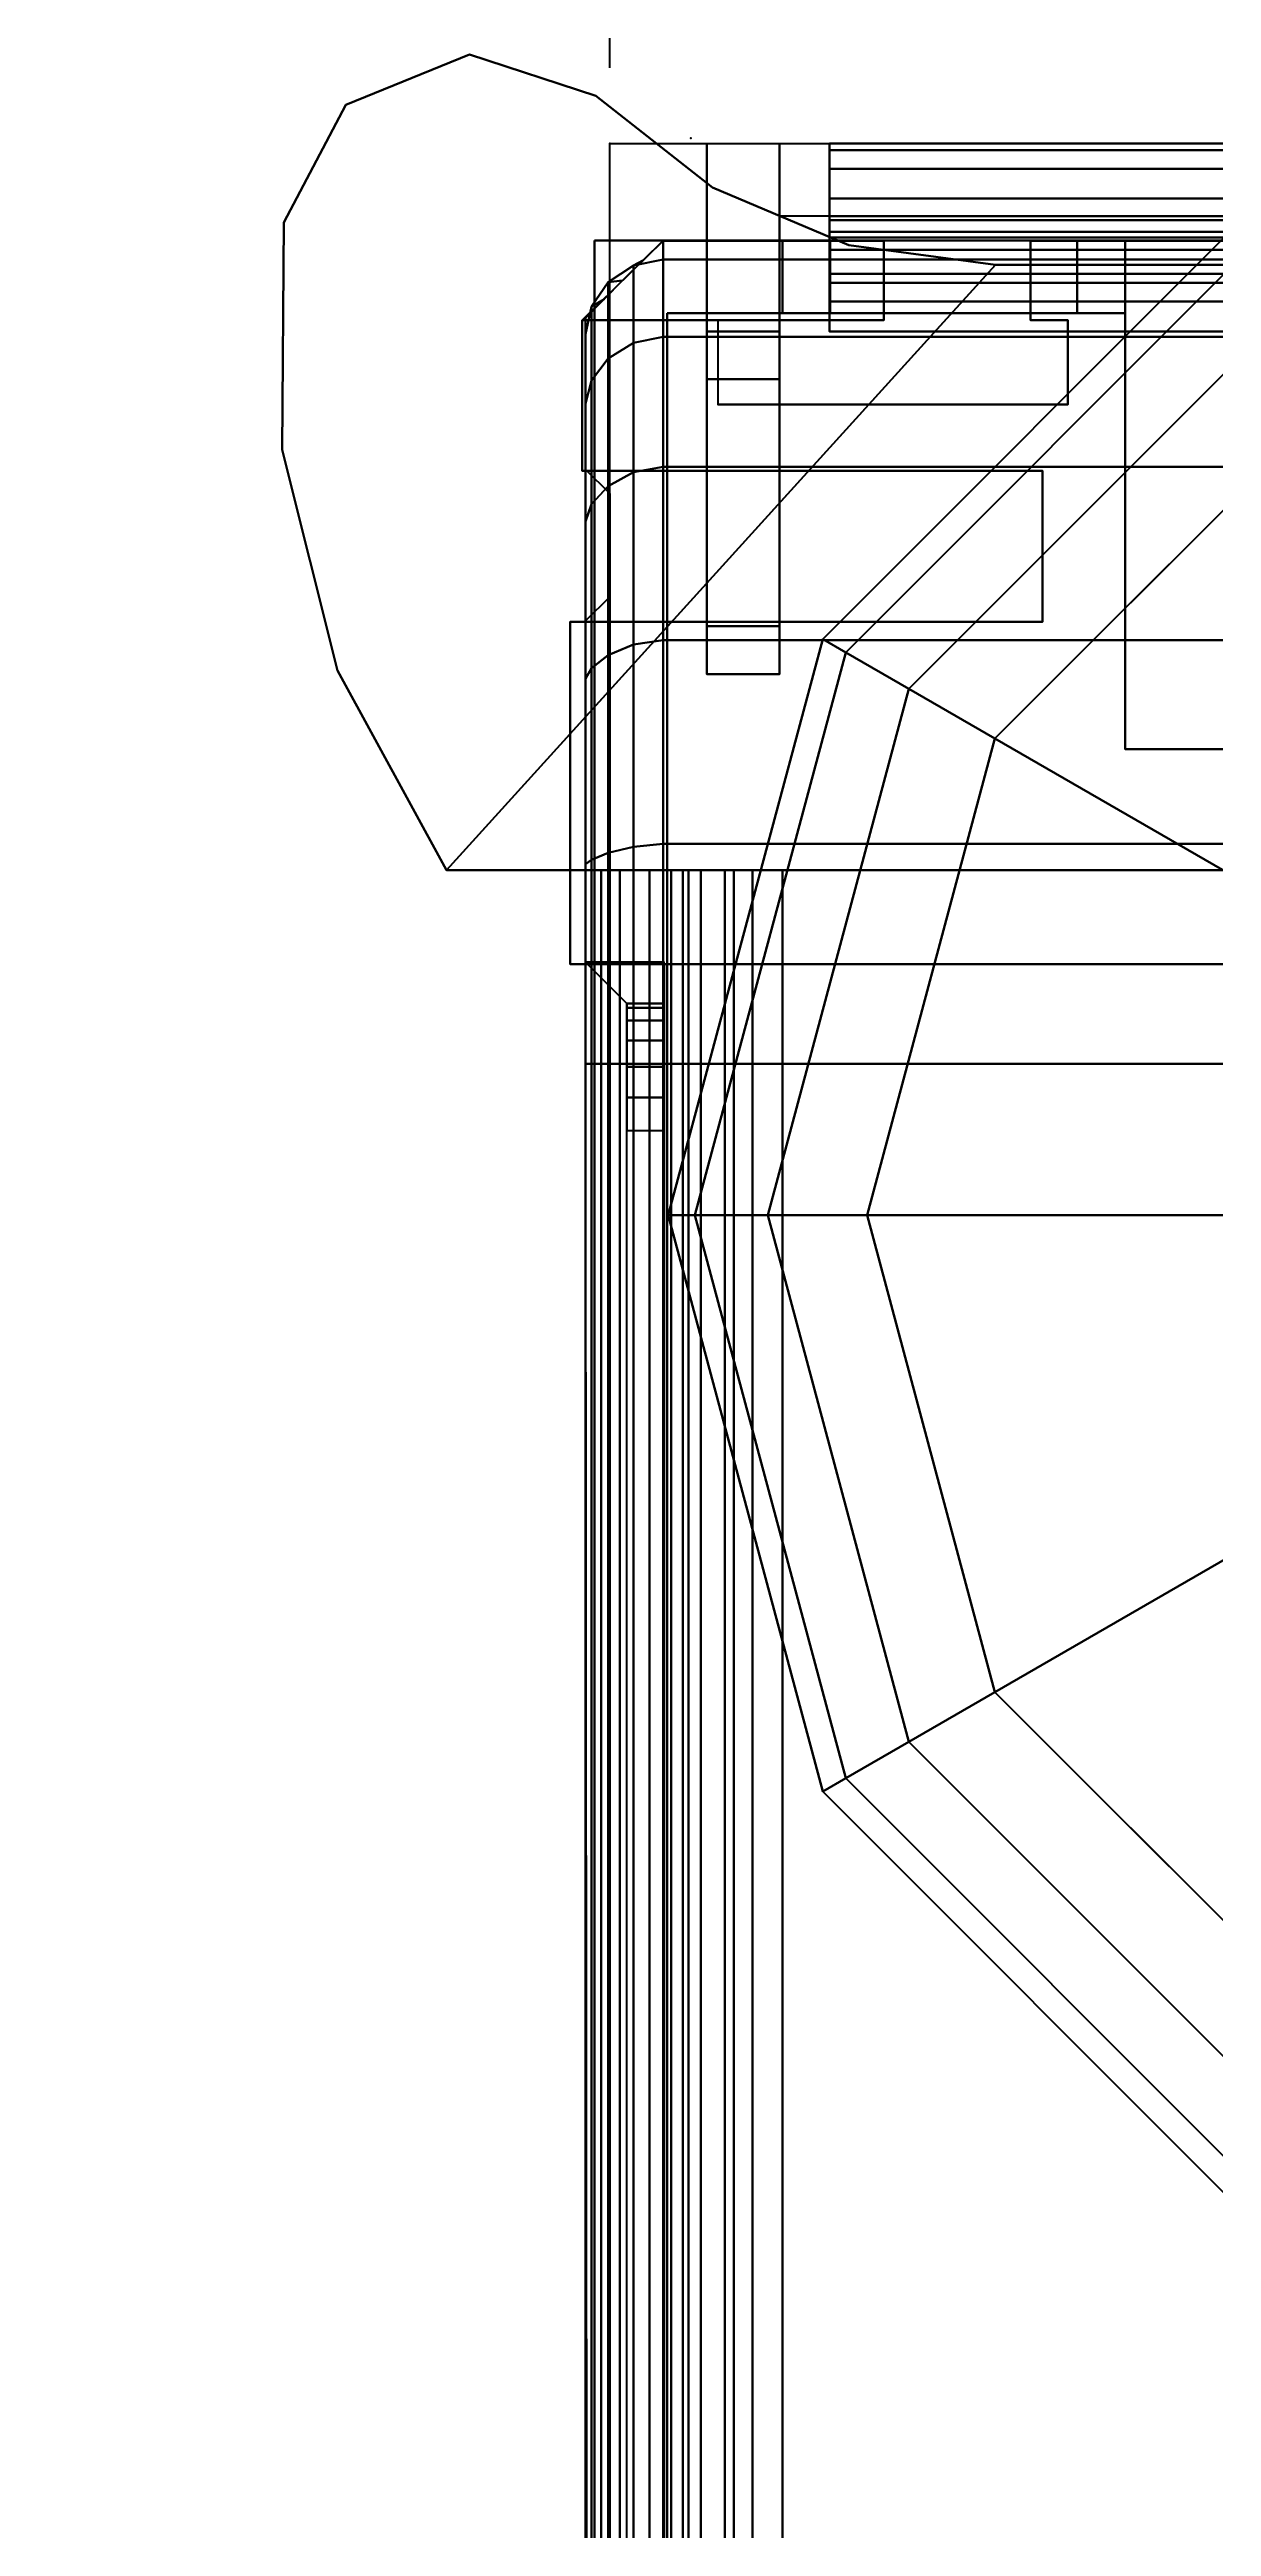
# Model space of a CAD drawing. Extents: x -170 to 1783, y -20 to 1205.
# Drawn here: x 1083.118 to 1084.078, y 351.767 to 353.813 of the extents above; entities that cross this region are included whole.
import ezdxf
from ezdxf.enums import TextEntityAlignment as Align

# ---------------------------------------------------------------- set-up
doc = ezdxf.new("R2010")
doc.units = 0
doc.header["$LTSCALE"] = 96
doc.header["$MEASUREMENT"] = 0
for name, color, linetype in [('A-FURN-3-PANEL-GLIDE', 7, 'Continuous'), ('A-FURN-3-PANEL-RACE', 7, 'Continuous'), ('A-FURN-3-PANEL-SIDE1', 7, 'Continuous'), ('A-FURN-3-PANEL-TOPCAP', 7, 'Continuous'), ('A-FURN-3-PANEL-TRIM', 7, 'Continuous'), ('A-FURN-P-PNLS', 7, 'Continuous'), ('MAIN_DIMENSIONS', 7, 'Continuous'), ('MAIN_PANEL', 7, 'Continuous'), ('MAIN_PANEL_COMP', 7, 'Continuous')]:
    doc.layers.add(name, color=color, linetype=linetype)
doc.dimstyles.get("Standard").update_dxf_attribs({"dimtxt": 0.18, "dimasz": 0.18, "dimexe": 0.18, "dimexo": 0.0625, "dimgap": 0.09, "dimtad": 0, "dimtih": 1, "dimtoh": 1, "dimdec": 4, "dimzin": 0, "dimdsep": 46, "dimtxsty": 'Standard', "dimcen": 0.09, "dimadec": 0, "dimazin": 0, "dimtfac": 1, "dimtdec": 4, "dimtofl": 0, "dimtmove": 0, "dimatfit": 0, "dimfxl": 1, "dimtolj": 1, "dimtzin": 0, "dimarcsym": 0})

# ---------------------------------------------------------------- blocks, each defined once
blk = doc.blocks.new('EC-EFN-456')
at = {"layer": 'A-FURN-3-PANEL-GLIDE', "color": 20, "linetype": 'Continuous', "invisible_edges": 12}
for points in [[(0.885, 1), (0.203, 0.6063), (0.4912, 0.318)], [(0.885, 1), (0.4912, 0.318), (0.885, 0.2125)], [(0.885, 1), (0.885, 0.2125), (1.2787, 0.318)], [(0.885, 1), (1.2787, 0.318), (1.567, 0.6063)]]:
    blk.add_3dface(points, dxfattribs=at)
at = {"layer": 'A-FURN-3-PANEL-GLIDE', "color": 20, "linetype": 'Continuous'}
for points in [[(0.7837, 0.8246, 0.3285), (0.4912, 0.318, 0.3285), (0.203, 0.6063, 0.3285), (0.7096, 0.8988, 0.3285)], [(1.0604, 0.8988, 0.3285), (1.567, 0.6063, 0.3285), (1.2787, 0.318, 0.3285), (0.9862, 0.8246, 0.3285)], [(0.885, 0.7975, 0.3285), (0.885, 0.2125, 0.3285), (0.4912, 0.318, 0.3285), (0.7837, 0.8246, 0.3285)], [(0.9862, 0.8246, 0.3285), (1.2787, 0.318, 0.3285), (0.885, 0.2125, 0.3285), (0.885, 0.7975, 0.3285)], [(0.4912, 0.318, 0.3285), (0.4502, 0.2469, 0.3065), (0.1319, 0.5652, 0.3065), (0.203, 0.6063, 0.3285)], [(0.4502, 0.2469, 0.022), (0.4912, 0.318), (0.203, 0.6063), (0.1319, 0.5652, 0.022)], [(1.567, 0.6063, 0.3285), (1.6381, 0.5652, 0.3065), (1.3198, 0.2469, 0.3065), (1.2787, 0.318, 0.3285)], [(1.6381, 0.5652, 0.022), (1.567, 0.6063), (1.2787, 0.318), (1.3198, 0.2469, 0.022)], [(0.4502, 0.2469, 0.3065), (0.4201, 0.1948, 0.2464), (0.0798, 0.5351, 0.2464), (0.1319, 0.5652, 0.3065)], [(0.4201, 0.1948, 0.0821), (0.4502, 0.2469, 0.022), (0.1319, 0.5652, 0.022), (0.0798, 0.5351, 0.0821)], [(1.6381, 0.5652, 0.3065), (1.6902, 0.5351, 0.2464), (1.3499, 0.1948, 0.2464), (1.3198, 0.2469, 0.3065)], [(1.6902, 0.5351, 0.0821), (1.6381, 0.5652, 0.022), (1.3198, 0.2469, 0.022), (1.3499, 0.1948, 0.0821)], [(0.4201, 0.1948, 0.2464), (0.4091, 0.1758, 0.1642), (0.0608, 0.5241, 0.1642), (0.0798, 0.5351, 0.2464)], [(0.4091, 0.1758, 0.1642), (0.4201, 0.1948, 0.0821), (0.0798, 0.5351, 0.0821), (0.0608, 0.5241, 0.1642)], [(1.6902, 0.5351, 0.2464), (1.7092, 0.5241, 0.1642), (1.3609, 0.1758, 0.1642), (1.3499, 0.1948, 0.2464)], [(1.7092, 0.5241, 0.1642), (1.6902, 0.5351, 0.0821), (1.3499, 0.1948, 0.0821), (1.3609, 0.1758, 0.1642)], [(0.885, 0.2125, 0.3285), (0.885, 0.1304, 0.3065), (0.4502, 0.2469, 0.3065), (0.4912, 0.318, 0.3285)], [(0.885, 0.1304, 0.022), (0.885, 0.2125), (0.4912, 0.318), (0.4502, 0.2469, 0.022)], [(1.2787, 0.318, 0.3285), (1.3198, 0.2469, 0.3065), (0.885, 0.1304, 0.3065), (0.885, 0.2125, 0.3285)], [(1.3198, 0.2469, 0.022), (1.2787, 0.318), (0.885, 0.2125), (0.885, 0.1304, 0.022)], [(0.885, 0.1304, 0.3065), (0.885, 0.0703, 0.2464), (0.4201, 0.1948, 0.2464), (0.4502, 0.2469, 0.3065)], [(0.885, 0.0703, 0.0821), (0.885, 0.1304, 0.022), (0.4502, 0.2469, 0.022), (0.4201, 0.1948, 0.0821)], [(1.3198, 0.2469, 0.3065), (1.3499, 0.1948, 0.2464), (0.885, 0.0703, 0.2464), (0.885, 0.1304, 0.3065)], [(1.3499, 0.1948, 0.0821), (1.3198, 0.2469, 0.022), (0.885, 0.1304, 0.022), (0.885, 0.0703, 0.0821)], [(0.885, 0.0703, 0.2464), (0.885, 0.0483, 0.1642), (0.4091, 0.1758, 0.1642), (0.4201, 0.1948, 0.2464)], [(0.885, 0.0483, 0.1642), (0.885, 0.0703, 0.0821), (0.4201, 0.1948, 0.0821), (0.4091, 0.1758, 0.1642)], [(1.3499, 0.1948, 0.2464), (1.3609, 0.1758, 0.1642), (0.885, 0.0483, 0.1642), (0.885, 0.0703, 0.2464)], [(1.3609, 0.1758, 0.1642), (1.3499, 0.1948, 0.0821), (0.885, 0.0703, 0.0821), (0.885, 0.0483, 0.1642)]]:
    blk.add_3dface(points, dxfattribs=at)
at = {"layer": 'A-FURN-3-PANEL-RACE', "color": 40, "linetype": 'Continuous'}
for points, invisible_edges in [([(0.5, 0.7375, 0.4563), (2.098, 0.7375, 0.4563), (47.5, 0.4255, 0.4563), (0.5, 0.4255, 0.4563)], 6), ([(0.5, 0.7375, 0.3963), (0.5, 0.4255, 0.3963), (47.5, 0.4255, 0.3963), (2.098, 0.7375, 0.3963)], 6), ([(0.5, 0.4255, 0.3963), (0.08, 0.4255, 0.3963), (0.08, -0.0125, 0.3963), (47.92, -0.0125, 0.3963)], 8), ([(0.08, 0.386, 1.7894), (0.08, 0.1819, 1.4986), (0.08, 0.4255, 0.3963), (0.08, 0.4255, 1.7894)], 2), ([(0.08, 0.4255, 0.3963), (0.14, 0.4255, 0.4563), (0.14, 0.4255, 1.7894), (0.08, 0.4255, 1.7894)], 1), ([(0.08, 0.1819, 1.4986), (0.08, 0.1425, 1.4986), (0.08, -0.0125, 0.3963), (0.08, 0.4255, 0.3963)], 10), ([(0.5, 0.4255, 0.3963), (0.5, 0.4255, 0.4563), (0.14, 0.4255, 0.4563), (0.08, 0.4255, 0.3963)], 4), ([(0.08, 0.4255, 3.245), (0.08, 0.4255, 3.515), (0.08, -0.0125, 3.515), (0.08, 0.1425, 3.1951)], 4), ([(0.14, 0.4255, 3.515), (0.14, 0.0475, 3.515), (0.08, -0.0125, 3.515), (0.08, 0.4255, 3.515)], 2), ([(0.5, 0.4255, 0.4563), (47.86, 0.0475, 0.4563), (0.14, 0.0475, 0.4563), (0.14, 0.4255, 0.4563)], 1), ([(0.14, 0.4255, 1.7894), (0.14, 0.4255, 0.4563), (0.14, 0.1819, 1.4986), (0.14, 0.386, 1.7894)], 2), ([(0.14, 0.4255, 0.4563), (0.14, 0.0475, 0.4563), (0.14, 0.1425, 1.4986), (0.14, 0.1819, 1.4986)], 10), ([(0.14, 0.1425, 3.1951), (0.14, 0.0475, 3.515), (0.14, 0.4255, 3.515), (0.14, 0.4255, 3.245)], 1), ([(47.5, 0.4255, 0.3963), (0.5, 0.4255, 0.3963), (47.92, -0.0125, 0.3963), (47.92, 0.4255, 0.3963)], 3), ([(47.5, 0.4255, 0.4563), (47.86, 0.4255, 0.4563), (47.86, 0.0475, 0.4563), (0.5, 0.4255, 0.4563)], 12), ([(0.08, 0.1425, 3.1951), (0.08, -0.0125, 3.515), (0.08, -0.0125, 0.3963), (0.08, 0.1425, 1.4986)], 5), ([(0.14, 0.0475, 0.4563), (0.14, 0.0475, 3.515), (0.14, 0.1425, 3.1951), (0.14, 0.1425, 1.4986)], 10), ([(0.6, 0.1425, 4.1797), (0.6, 0.1425, 4.2397), (0.6, 0.1024, 4.2344), (0.6, 0.1179, 4.1764)], 4), ([(0.6, 0.1179, 4.1764), (0.6, 0.1024, 4.2344), (0.6, 0.065, 4.2189), (0.6, 0.095, 4.1669)], 5), ([(0.6, 0.095, 4.1669), (0.6, 0.065, 4.2189), (0.6, 0.0329, 4.1943), (0.6, 0.0753, 4.1519)], 5), ([(0.6, 0.0753, 4.1519), (0.6, 0.0329, 4.1943), (0.6, 0.0082, 4.1622), (0.6, 0.0602, 4.1322)], 5), ([(0.14, 0.0475, 3.515), (0.6, 0.0475, 3.515), (0.6, -0.0125, 3.515), (0.08, -0.0125, 3.515)], 8), ([(0.14, 0.0475, 0.4563), (47.86, 0.0475, 0.4563), (47.86, 0.0475, 3.515), (0.14, 0.0475, 3.515)], 4), ([(0.6, 0.0602, 4.1322), (0.6, 0.0082, 4.1622), (0.6, -0.0072, 4.1248), (0.6, 0.0507, 4.1093)], 5), ([(0.6, 0.0507, 4.1093), (0.6, -0.0072, 4.1248), (0.6, -0.0125, 4.0847), (0.6, 0.0475, 4.0847)], 5), ([(0.6, 0.0475, 3.515), (47.4, 0.0475, 3.515), (47.4, 0.0475, 4.0847), (0.6, 0.0475, 4.0847)], 1), ([(0.6, 0.0475, 3.515), (0.6, 0.0475, 4.0847), (0.6, -0.0125, 4.0847), (0.6, -0.0125, 3.515)], 2), ([(47.92, -0.0125, 3.515), (47.92, -0.0125, 0.3963), (0.08, -0.0125, 0.3963), (0.08, -0.0125, 3.515)], 8), ([(47.4, -0.0125, 4.0847), (47.4, -0.0125, 3.515), (0.6, -0.0125, 3.515), (0.6, -0.0125, 4.0847)], 2)]:
    blk.add_3dface(points, dxfattribs=dict(at, invisible_edges=invisible_edges))
for points in [[(0.5, 0.7375, 0.3963), (0.5, 0.7375, 0.4563), (0.5, 0.4255, 0.4563), (0.5, 0.4255, 0.3963)], [(0.08, 0.4255, 1.7894), (0.14, 0.4255, 1.7894), (0.14, 0.386, 1.7894), (0.08, 0.386, 1.7894)], [(0.14, 0.4255, 3.245), (0.14, 0.4255, 3.515), (0.08, 0.4255, 3.515), (0.08, 0.4255, 3.245)], [(0.14, 0.1425, 3.1951), (0.14, 0.4255, 3.245), (0.08, 0.4255, 3.245), (0.08, 0.1425, 3.1951)], [(0.08, 0.386, 1.7894), (0.14, 0.386, 1.7894), (0.14, 0.1819, 1.4986), (0.08, 0.1819, 1.4986)], [(0.08, 0.1819, 1.4986), (0.14, 0.1819, 1.4986), (0.14, 0.1425, 1.4986), (0.08, 0.1425, 1.4986)], [(0.14, 0.1425, 1.4986), (0.14, 0.1425, 3.1951), (0.08, 0.1425, 3.1951), (0.08, 0.1425, 1.4986)], [(47.4, 0.1425, 4.1797), (47.4, 0.1425, 4.2397), (0.6, 0.1425, 4.2397), (0.6, 0.1425, 4.1797)], [(47.4, 0.1425, 4.2397), (47.4, 0.1024, 4.2344), (0.6, 0.1024, 4.2344), (0.6, 0.1425, 4.2397)], [(0.6, 0.1425, 4.1797), (0.6, 0.1179, 4.1764), (47.4, 0.1179, 4.1764), (47.4, 0.1425, 4.1797)], [(0.6, 0.1179, 4.1764), (0.6, 0.095, 4.1669), (47.4, 0.095, 4.1669), (47.4, 0.1179, 4.1764)], [(47.4, 0.1024, 4.2344), (47.4, 0.065, 4.2189), (0.6, 0.065, 4.2189), (0.6, 0.1024, 4.2344)], [(0.6, 0.095, 4.1669), (0.6, 0.0753, 4.1519), (47.4, 0.0753, 4.1519), (47.4, 0.095, 4.1669)], [(0.6, 0.0753, 4.1519), (0.6, 0.0602, 4.1322), (47.4, 0.0602, 4.1322), (47.4, 0.0753, 4.1519)], [(47.4, 0.065, 4.2189), (47.4, 0.0329, 4.1943), (0.6, 0.0329, 4.1943), (0.6, 0.065, 4.2189)], [(0.6, 0.0602, 4.1322), (0.6, 0.0507, 4.1093), (47.4, 0.0507, 4.1093), (47.4, 0.0602, 4.1322)], [(0.6, 0.0507, 4.1093), (0.6, 0.0475, 4.0847), (47.4, 0.0475, 4.0847), (47.4, 0.0507, 4.1093)], [(47.4, 0.0329, 4.1943), (47.4, 0.0082, 4.1622), (0.6, 0.0082, 4.1622), (0.6, 0.0329, 4.1943)], [(47.4, 0.0082, 4.1622), (47.4, -0.0072, 4.1248), (0.6, -0.0072, 4.1248), (0.6, 0.0082, 4.1622)], [(47.4, -0.0072, 4.1248), (47.4, -0.0125, 4.0847), (0.6, -0.0125, 4.0847), (0.6, -0.0072, 4.1248)]]:
    blk.add_3dface(points, dxfattribs=at)
at = {"layer": 'A-FURN-3-PANEL-SIDE1', "color": 7, "linetype": 'Continuous'}
for points in [[(47.3224, 1.955, 55.7401), (47.3228, 0.045, 55.7401), (0.6776, 0.045, 55.7401), (0.6776, 1.955, 55.7401)], [(0.6776, 0.045, 4.2397), (0.6776, 1.955, 4.2397), (0.6776, 1.955, 55.7401), (0.6776, 0.045, 55.7401)], [(47.3224, 0.045, 4.2397), (47.3224, 1.955, 4.2397), (0.6776, 1.955, 4.2397), (0.6776, 0.045, 4.2397)], [(47.3228, 0.045, 55.7401), (47.3224, 0.045, 4.2397), (0.6776, 0.045, 4.2397), (0.6776, 0.045, 55.7401)]]:
    blk.add_3dface(points, dxfattribs=at)
at = {"layer": 'A-FURN-3-PANEL-TOPCAP', "color": 60, "linetype": 'Continuous'}
for points, invisible_edges in [([(0.1285, 2.0047, 55.635), (0.1129, 1.9894, 55.635), (0.1129, 0.0106, 55.635), (0.1285, -0.0047, 55.635)], 10), ([(0.1285, -0.0047, 55.635), (0.144, -0.02, 55.635), (0.144, 2.02, 55.635), (0.1285, 2.0047, 55.635)], 10), ([(0.144, -0.02, 55.635), (0.269, -0.02, 55.635), (0.269, 2.02, 55.635), (0.144, 2.02, 55.635)], 10), ([(0.289, 2, 55.635), (0.269, 2.02, 55.635), (0.269, -0.02, 55.635), (0.289, 0, 55.635)], 10), ([(0.394, 2.02, 55.635), (0.3741, 2, 55.635), (0.3741, 0, 55.635), (0.394, -0.02, 55.635)], 10), ([(0.676, 2.02, 55.635), (0.394, 2.02, 55.635), (0.394, -0.02, 55.635), (0.676, -0.02, 55.635)], 10), ([(0.0965, 0.0273, 55.635), (0.1129, 0.0106, 55.635), (0.1129, 1.9894, 55.635), (0.0965, 1.9727, 55.635)], 10), ([(0.289, 0, 55.635), (0.3741, 0, 55.635), (0.3741, 2, 55.635), (0.289, 2, 55.635)], 10), ([(0.0965, 1.9727, 55.635), (0.08, 1.956, 55.635), (0.08, 0.044, 55.635), (0.0965, 0.0273, 55.635)], 8), ([(0.815, 0.045, 55.7401), (0.815, -0.02, 55.7741), (47.185, 0.014, 55.7401), (47.185, 0.045, 55.7401)], 1), ([(0.676, -0.02, 55.635), (0.6807, -0.02, 55.671), (0.7136, 0.014, 55.6622), (0.71, 0.014, 55.635)], 2), ([(0.6807, -0.02, 55.671), (0.6946, -0.02, 55.7045), (0.724, 0.014, 55.6875), (0.7136, 0.014, 55.6622)], 10), ([(0.6946, -0.02, 55.7045), (0.7167, -0.02, 55.7333), (0.7407, 0.014, 55.7093), (0.724, 0.014, 55.6875)], 10), ([(0.7167, -0.02, 55.7333), (0.7455, -0.02, 55.7554), (0.7625, 0.014, 55.726), (0.7407, 0.014, 55.7093)], 10), ([(0.7455, -0.02, 55.7554), (0.779, -0.02, 55.7693), (0.7878, 0.014, 55.7365), (0.7625, 0.014, 55.726)], 10), ([(0.779, -0.02, 55.7693), (0.815, -0.02, 55.7741), (0.815, 0.014, 55.7401), (0.7878, 0.014, 55.7365)], 10), ([(47.185, -0.02, 55.7741), (47.185, 0.014, 55.7401), (0.815, 0.014, 55.7401), (0.815, -0.02, 55.7741)], 5), ([(0.144, -0.02, 55.635), (0.1575, -0.02, 55.8011), (0.2783, -0.02, 55.7687), (0.269, -0.02, 55.635)], 2), ([(0.1575, -0.02, 55.8011), (0.2149, -0.02, 55.9575), (0.3232, -0.02, 55.8949), (0.2783, -0.02, 55.7687)], 10), ([(0.2149, -0.02, 55.9575), (0.3121, -0.02, 56.0929), (0.4005, -0.02, 56.0044), (0.3232, -0.02, 55.8949)], 10), ([(0.269, -0.02, 55.635), (0.2783, -0.02, 55.7687), (0.2976, 0, 55.7635), (0.289, 0, 55.635)], 2), ([(0.2783, -0.02, 55.7687), (0.3232, -0.02, 55.8949), (0.3405, 0, 55.8849), (0.2976, 0, 55.7635)], 10), ([(0.289, 0, 55.635), (0.2976, 0, 55.7635), (0.3798, 0, 55.7415), (0.3741, 0, 55.635)], 2), ([(0.2976, 0, 55.7635), (0.3405, 0, 55.8849), (0.4142, 0, 55.8424), (0.3798, 0, 55.7415)], 10), ([(0.3121, -0.02, 56.0929), (0.4419, -0.02, 56.1974), (0.5044, -0.02, 56.0891), (0.4005, -0.02, 56.0044)], 10), ([(0.3232, -0.02, 55.8949), (0.4005, -0.02, 56.0044), (0.4146, 0, 55.9903), (0.3405, 0, 55.8849)], 10), ([(0.3405, 0, 55.8849), (0.4146, 0, 55.9903), (0.4748, 0, 55.9301), (0.4142, 0, 55.8424)], 10), ([(0.3741, 0, 55.635), (0.3798, 0, 55.7415), (0.399, -0.02, 55.7363), (0.394, -0.02, 55.635)], 2), ([(0.3798, 0, 55.7415), (0.4142, 0, 55.8424), (0.4315, -0.02, 55.8323), (0.399, -0.02, 55.7363)], 10), ([(0.6807, -0.02, 55.671), (0.676, -0.02, 55.635), (0.394, -0.02, 55.635), (0.399, -0.02, 55.7363)], 8), ([(0.6946, -0.02, 55.7045), (0.6807, -0.02, 55.671), (0.399, -0.02, 55.7363), (0.4315, -0.02, 55.8323)], 10), ([(0.4005, -0.02, 56.0044), (0.5044, -0.02, 56.0891), (0.5144, 0, 56.0717), (0.4146, 0, 55.9903)], 10), ([(0.4142, 0, 55.8424), (0.4748, 0, 55.9301), (0.4889, -0.02, 55.9159), (0.4315, -0.02, 55.8323)], 10), ([(0.4146, 0, 55.9903), (0.5144, 0, 56.0717), (0.5569, 0, 55.9981), (0.4748, 0, 55.9301)], 10), ([(0.4315, -0.02, 55.8323), (0.4889, -0.02, 55.9159), (0.7167, -0.02, 55.7333), (0.6946, -0.02, 55.7045)], 10), ([(0.4419, -0.02, 56.1974), (0.5949, -0.02, 56.2633), (0.6273, -0.02, 56.1426), (0.5044, -0.02, 56.0891)], 10), ([(0.4748, 0, 55.9301), (0.5569, 0, 55.9981), (0.5669, -0.02, 55.9807), (0.4889, -0.02, 55.9159)], 10), ([(0.7455, -0.02, 55.7554), (0.7167, -0.02, 55.7333), (0.4889, -0.02, 55.9159), (0.5669, -0.02, 55.9807)], 10), ([(0.5044, -0.02, 56.0891), (0.6273, -0.02, 56.1426), (0.6324, 0, 56.1232), (0.5144, 0, 56.0717)], 10), ([(0.5144, 0, 56.0717), (0.6324, 0, 56.1232), (0.6544, 0, 56.0411), (0.5569, 0, 55.9981)], 10), ([(0.5569, 0, 55.9981), (0.6544, 0, 56.0411), (0.6596, -0.02, 56.0218), (0.5669, -0.02, 55.9807)], 10), ([(0.5669, -0.02, 55.9807), (0.6596, -0.02, 56.0218), (0.779, -0.02, 55.7693), (0.7455, -0.02, 55.7554)], 10), ([(0.5949, -0.02, 56.2633), (0.76, -0.02, 56.286), (0.76, -0.02, 56.161), (0.6273, -0.02, 56.1426)], 10), ([(0.6273, -0.02, 56.1426), (0.76, -0.02, 56.161), (0.76, 0, 56.141), (0.6324, 0, 56.1232)], 10), ([(0.6324, 0, 56.1232), (0.76, 0, 56.141), (0.76, 0, 56.056), (0.6544, 0, 56.0411)], 10), ([(0.6544, 0, 56.0411), (0.76, 0, 56.056), (0.76, -0.02, 56.036), (0.6596, -0.02, 56.0218)], 10), ([(0.815, -0.02, 55.7741), (0.779, -0.02, 55.7693), (0.6596, -0.02, 56.0218), (0.76, -0.02, 56.036)], 10), ([(0.76, -0.02, 56.161), (47.24, -0.02, 56.161), (47.24, 0, 56.141), (0.76, 0, 56.141)], 10), ([(47.24, 0, 56.056), (0.76, 0, 56.056), (0.76, 0, 56.141), (47.24, 0, 56.141)], 10), ([(0.76, 0, 56.056), (47.24, 0, 56.056), (47.24, -0.02, 56.036), (0.76, -0.02, 56.036)], 10), ([(0.76, -0.02, 56.161), (0.76, -0.02, 56.286), (47.24, -0.02, 56.286), (47.24, -0.02, 56.161)], 5), ([(47.185, -0.02, 55.7741), (0.815, -0.02, 55.7741), (0.76, -0.02, 56.036), (47.24, -0.02, 56.036)], 10)]:
    blk.add_3dface(points, dxfattribs=dict(at, invisible_edges=invisible_edges))
for points in [[(0.0957, 0.044, 55.8177), (0.08, 0.044, 55.635), (0.08, 1.956, 55.635), (0.0957, 1.956, 55.8177)], [(0.1595, 0.044, 55.9895), (0.0957, 0.044, 55.8177), (0.0957, 1.956, 55.8177), (0.1595, 1.956, 55.9895)], [(0.2668, 0.044, 56.1382), (0.1595, 0.044, 55.9895), (0.1595, 1.956, 55.9895), (0.2668, 1.956, 56.1382)], [(0.4099, 0.044, 56.2528), (0.2668, 0.044, 56.1382), (0.2668, 1.956, 56.1382), (0.4099, 1.956, 56.2528)], [(0.5783, 0.044, 56.3252), (0.4099, 0.044, 56.2528), (0.4099, 1.956, 56.2528), (0.5783, 1.956, 56.3252)], [(0.76, 0.044, 56.35), (0.5783, 0.044, 56.3252), (0.5783, 1.956, 56.3252), (0.76, 1.956, 56.35)], [(0.76, 0.044, 56.35), (0.76, 1.956, 56.35), (47.24, 1.956, 56.35), (47.24, 0.044, 56.35)], [(0.0965, 0.0273, 55.635), (0.08, 0.044, 55.635), (0.0957, 0.044, 55.8177), (0.1006, 0.0195, 55.8155)], [(0.1006, 0.0195, 55.8155), (0.0957, 0.044, 55.8177), (0.1595, 0.044, 55.9895), (0.1644, 0.0195, 55.9859)], [(0.1644, 0.0195, 55.9859), (0.1595, 0.044, 55.9895), (0.2668, 0.044, 56.1382), (0.2713, 0.0195, 56.1337)], [(0.2713, 0.0195, 56.1337), (0.2668, 0.044, 56.1382), (0.4099, 0.044, 56.2528), (0.4136, 0.0195, 56.248)], [(0.4136, 0.0195, 56.248), (0.4099, 0.044, 56.2528), (0.5783, 0.044, 56.3252), (0.5806, 0.0195, 56.3203)], [(0.5806, 0.0195, 56.3203), (0.5783, 0.044, 56.3252), (0.76, 0.044, 56.35), (0.76, 0.0195, 56.3451)], [(0.71, 0.045, 55.635), (0.676, 0.045, 55.635), (0.676, -0.02, 55.635), (0.71, 0.014, 55.635)], [(0.7136, 0.045, 55.6622), (0.71, 0.045, 55.635), (0.71, 0.014, 55.635), (0.7136, 0.014, 55.6622)], [(0.724, 0.045, 55.6875), (0.7136, 0.045, 55.6622), (0.7136, 0.014, 55.6622), (0.724, 0.014, 55.6875)], [(0.7407, 0.045, 55.7093), (0.724, 0.045, 55.6875), (0.724, 0.014, 55.6875), (0.7407, 0.014, 55.7093)], [(0.7625, 0.045, 55.726), (0.7407, 0.045, 55.7093), (0.7407, 0.014, 55.7093), (0.7625, 0.014, 55.726)], [(0.76, 0.0195, 56.3451), (0.76, 0.044, 56.35), (47.24, 0.044, 56.35), (47.24, 0.0195, 56.3451)], [(0.7878, 0.045, 55.7365), (0.7625, 0.045, 55.726), (0.7625, 0.014, 55.726), (0.7878, 0.014, 55.7365)], [(0.815, 0.045, 55.7401), (0.7878, 0.045, 55.7365), (0.7878, 0.014, 55.7365), (0.815, 0.014, 55.7401)], [(0.1129, 0.0106, 55.635), (0.0965, 0.0273, 55.635), (0.1006, 0.0195, 55.8155), (0.1143, -0.0013, 55.8104)], [(0.1143, -0.0013, 55.8104), (0.1006, 0.0195, 55.8155), (0.1644, 0.0195, 55.9859), (0.1774, -0.0013, 55.977)], [(0.1285, -0.0047, 55.635), (0.1129, 0.0106, 55.635), (0.1143, -0.0013, 55.8104), (0.1344, -0.0151, 55.8048)], [(0.1774, -0.0013, 55.977), (0.1644, 0.0195, 55.9859), (0.2713, 0.0195, 56.1337), (0.2828, -0.0013, 56.1222)], [(0.2828, -0.0013, 56.1222), (0.2713, 0.0195, 56.1337), (0.4136, 0.0195, 56.248), (0.4225, -0.0013, 56.2349)], [(0.4225, -0.0013, 56.2349), (0.4136, 0.0195, 56.248), (0.5806, 0.0195, 56.3203), (0.5856, -0.0013, 56.3065)], [(0.5856, -0.0013, 56.3065), (0.5806, 0.0195, 56.3203), (0.76, 0.0195, 56.3451), (0.76, -0.0013, 56.3313)], [(0.76, -0.0013, 56.3313), (0.76, 0.0195, 56.3451), (47.24, 0.0195, 56.3451), (47.24, -0.0013, 56.3313)], [(0.1344, -0.0151, 55.8048), (0.1143, -0.0013, 55.8104), (0.1774, -0.0013, 55.977), (0.1955, -0.0151, 55.9663)], [(0.144, -0.02, 55.635), (0.1285, -0.0047, 55.635), (0.1344, -0.0151, 55.8048), (0.1575, -0.02, 55.8011)], [(0.1575, -0.02, 55.8011), (0.1344, -0.0151, 55.8048), (0.1955, -0.0151, 55.9663), (0.2149, -0.02, 55.9575)], [(0.1955, -0.0151, 55.9663), (0.1774, -0.0013, 55.977), (0.2828, -0.0013, 56.1222), (0.2978, -0.0151, 56.1072)], [(0.2149, -0.02, 55.9575), (0.1955, -0.0151, 55.9663), (0.2978, -0.0151, 56.1072), (0.3121, -0.02, 56.0929)], [(0.2978, -0.0151, 56.1072), (0.2828, -0.0013, 56.1222), (0.4225, -0.0013, 56.2349), (0.4331, -0.0151, 56.2168)], [(0.3121, -0.02, 56.0929), (0.2978, -0.0151, 56.1072), (0.4331, -0.0151, 56.2168), (0.4419, -0.02, 56.1974)], [(0.4331, -0.0151, 56.2168), (0.4225, -0.0013, 56.2349), (0.5856, -0.0013, 56.3065), (0.5913, -0.0151, 56.2864)], [(0.4419, -0.02, 56.1974), (0.4331, -0.0151, 56.2168), (0.5913, -0.0151, 56.2864), (0.5949, -0.02, 56.2633)], [(0.5913, -0.0151, 56.2864), (0.5856, -0.0013, 56.3065), (0.76, -0.0013, 56.3313), (0.76, -0.0151, 56.3105)], [(0.5949, -0.02, 56.2633), (0.5913, -0.0151, 56.2864), (0.76, -0.0151, 56.3105), (0.76, -0.02, 56.286)], [(0.76, -0.0151, 56.3105), (0.76, -0.0013, 56.3313), (47.24, -0.0013, 56.3313), (47.24, -0.0151, 56.3105)], [(0.76, -0.02, 56.286), (0.76, -0.0151, 56.3105), (47.24, -0.0151, 56.3105), (47.24, -0.02, 56.286)]]:
    blk.add_3dface(points, dxfattribs=at)
at = {"layer": 'A-FURN-3-PANEL-TRIM', "color": 60, "linetype": 'Continuous'}
for points, invisible_edges in [([(0.395, 2.0328, 55.635), (0.6776, 2.0328, 55.635), (0.6776, -0.0328, 55.635), (0.395, -0.0328, 55.635)], 8), ([(0.6, -0.1348, 3.5747), (0.6, 1.6815, 3.5747), (0.1, 1.6815, 3.5747), (0.1, 0.3185, 3.5747)], 10), ([(0.6, -0.1348, 4.2397), (0.1, 0.3185, 4.2397), (0.1, 1.6815, 4.2397), (0.6, 1.6815, 4.2397)], 5), ([(0.1457, 0.3473, 55.635), (0.0802, 0.3473, 55.635), (0.0802, 1.6527, 55.635), (0.1457, 1.6527, 55.635)], 8), ([(0.2701, 1.6426, 55.635), (0.395, 1.6426, 55.635), (0.395, 0.3574, 55.635), (0.2701, 0.3574, 55.635)], 10), ([(0.1457, 1.6218, 55.635), (0.2155, 1.6218, 55.635), (0.2155, 0.3782, 55.635), (0.1457, 0.3782, 55.635)], 10), ([(0.0361, 0.0847, 3.5747), (0.6, -0.1348, 3.5747), (0.1, 0.3185, 3.5747), (0.0837, 0.1973, 3.5747)], 3), ([(0.0361, 0.0847, 4.2397), (0.0837, 0.1973, 4.2397), (0.1, 0.3185, 4.2397), (0.6, -0.1348, 4.2397)], 12), ([(0.0361, 0.0847, 3.8013), (0.0837, 0.1973, 3.8013), (0.1, 0.3185, 3.8013), (0.6, -0.1348, 3.8013)], 12), ([(0.0361, 0.0847, 4.013), (0.6, -0.1348, 4.013), (0.1, 0.3185, 4.013), (0.0837, 0.1973, 4.013)], 3), ([(-0.0735, -0.1159, 3.5747), (0.6, -0.1348, 3.5747), (0.0361, 0.0847, 3.5747), (-0.0395, -0.0114, 3.5747)], 3), ([(-0.0735, -0.1159, 4.2397), (-0.0395, -0.0114, 4.2397), (0.0361, 0.0847, 4.2397), (0.6, -0.1348, 4.2397)], 12), ([(-0.0735, -0.1159, 3.8013), (-0.0395, -0.0114, 3.8013), (0.0361, 0.0847, 3.8013), (0.6, -0.1348, 3.8013)], 12), ([(-0.0735, -0.1159, 4.013), (0.6, -0.1348, 4.013), (0.0361, 0.0847, 4.013), (-0.0395, -0.0114, 4.013)], 3), ([(0.2155, 0.0891, 4.2397), (0.2155, 0.0891, 55.635), (0.1457, 0.0891, 55.635), (0.1457, 0.0891, 4.2397)], 2), ([(0.1457, -0.0228, 55.635), (0.1457, 0.0891, 55.635), (0.2155, 0.0891, 55.635), (0.2701, -0.0228, 55.635)], 6), ([(0.065, -0.269, 3.5747), (0.6, -0.1348, 3.5747), (-0.0735, -0.1159, 3.5747), (-0.0322, -0.2178, 3.5747)], 3), ([(0.065, -0.269, 4.2397), (-0.0322, -0.2178, 4.2397), (-0.0735, -0.1159, 4.2397), (0.6, -0.1348, 4.2397)], 12), ([(0.065, -0.269, 3.8013), (-0.0322, -0.2178, 3.8013), (-0.0735, -0.1159, 3.8013), (0.6, -0.1348, 3.8013)], 12), ([(0.065, -0.269, 4.013), (0.6, -0.1348, 4.013), (-0.0735, -0.1159, 4.013), (-0.0322, -0.2178, 4.013)], 3), ([(0.4351, -0.2249, 3.5747), (0.6, -0.1348, 3.5747), (0.065, -0.269, 3.5747), (0.2529, -0.2706, 3.5747)], 2), ([(0.4351, -0.2249, 4.2397), (0.2529, -0.2706, 4.2397), (0.065, -0.269, 4.2397), (0.6, -0.1348, 4.2397)], 4), ([(0.4351, -0.2249, 3.8013), (0.2529, -0.2706, 3.8013), (0.065, -0.269, 3.8013), (0.6, -0.1348, 3.8013)], 4), ([(0.4351, -0.2249, 4.013), (0.6, -0.1348, 4.013), (0.065, -0.269, 4.013), (0.2529, -0.2706, 4.013)], 2)]:
    blk.add_3dface(points, dxfattribs=dict(at, invisible_edges=invisible_edges))
for points in [[(0.1, 0.3185, 4.2397), (0.1, 0.3185, 3.5747), (0.1, 1.6815, 3.5747), (0.1, 1.6815, 4.2397)], [(0.6, 1.6815, 3.5747), (0.6, -0.1348, 3.5747), (0.6, -0.1348, 4.2397), (0.6, 1.6815, 4.2397)], [(0.0802, 0.3473, 55.635), (0.0802, 0.3473, 4.2397), (0.0802, 1.6527, 4.2397), (0.0802, 1.6527, 55.635)], [(0.1457, 0.3473, 55.635), (0.1457, 0.3782, 55.635), (0.1457, 0.3782, 4.2397), (0.1457, 0.3473, 4.2397)], [(0.1457, 0.3782, 4.2397), (0.1457, 0.3782, 55.635), (0.2155, 0.3782, 55.635), (0.2155, 0.3782, 4.2397)], [(0.2155, 0.3782, 55.635), (0.2155, 0.0891, 55.635), (0.2155, 0.0891, 4.2397), (0.2155, 0.3782, 4.2397)], [(0.2701, 0.3574, 4.2397), (0.2701, 0.3574, 55.635), (0.395, 0.3574, 55.635), (0.395, 0.3574, 4.2397)], [(0.2701, -0.0228, 55.635), (0.2701, 0.3574, 55.635), (0.2701, 0.3574, 4.2397), (0.2701, -0.0228, 4.2397)], [(0.395, 0.3574, 55.635), (0.395, -0.0328, 55.635), (0.395, -0.0328, 4.2397), (0.395, 0.3574, 4.2397)], [(0.0802, 0.3473, 4.2397), (0.0802, 0.3473, 55.635), (0.1457, 0.3473, 55.635), (0.1457, 0.3473, 4.2397)], [(0.0837, 0.1973, 4.013), (0.1, 0.3185, 4.013), (0.1, 0.3185, 4.2397), (0.0837, 0.1973, 4.2397)], [(0.0837, 0.1973, 3.5747), (0.1, 0.3185, 3.5747), (0.1, 0.3185, 3.8013), (0.0837, 0.1973, 3.8013)], [(0.6, -0.1348, 3.8013), (0.1, 0.3185, 3.8013), (0.1, 0.3185, 4.013), (0.6, -0.1348, 4.013)], [(0.0802, 0.2263, 55.635), (0.0802, 0.044, 55.635), (0.0802, 0.044, 4.2397), (0.0802, 0.2263, 4.2397)], [(0.1457, 0.2263, 4.2397), (0.1457, 0.2263, 55.635), (0.0802, 0.2263, 55.635), (0.0802, 0.2263, 4.2397)], [(0.0802, 0.044, 55.635), (0.0802, 0.2263, 55.635), (0.1457, 0.2263, 55.635), (0.1457, -0.0228, 55.635)], [(0.1457, 0.0891, 55.635), (0.1457, 0.2263, 55.635), (0.1457, 0.2263, 4.2397), (0.1457, 0.0891, 4.2397)], [(0.0361, 0.0847, 4.013), (0.0837, 0.1973, 4.013), (0.0837, 0.1973, 4.2397), (0.0361, 0.0847, 4.2397)], [(0.0361, 0.0847, 3.5747), (0.0837, 0.1973, 3.5747), (0.0837, 0.1973, 3.8013), (0.0361, 0.0847, 3.8013)], [(-0.0395, -0.0114, 4.013), (0.0361, 0.0847, 4.013), (0.0361, 0.0847, 4.2397), (-0.0395, -0.0114, 4.2397)], [(-0.0395, -0.0114, 3.5747), (0.0361, 0.0847, 3.5747), (0.0361, 0.0847, 3.8013), (-0.0395, -0.0114, 3.8013)], [(0.0802, 0.044, 4.2397), (0.0802, 0.044, 55.635), (0.1457, -0.0228, 55.635), (0.1457, -0.0228, 4.2397)], [(0.6776, 0.045, 4.2397), (0.6776, -0.0328, 4.2397), (0.6776, -0.0328, 55.635), (0.6776, 0.045, 55.635)], [(-0.0735, -0.1159, 4.013), (-0.0395, -0.0114, 4.013), (-0.0395, -0.0114, 4.2397), (-0.0735, -0.1159, 4.2397)], [(-0.0735, -0.1159, 3.5747), (-0.0395, -0.0114, 3.5747), (-0.0395, -0.0114, 3.8013), (-0.0735, -0.1159, 3.8013)], [(0.1457, -0.0228, 4.2397), (0.1457, -0.0228, 55.635), (0.2701, -0.0228, 55.635), (0.2701, -0.0228, 4.2397)], [(0.395, -0.0328, 4.2397), (0.395, -0.0328, 55.635), (0.6776, -0.0328, 55.635), (0.6776, -0.0328, 4.2397)], [(-0.0322, -0.2178, 4.013), (-0.0735, -0.1159, 4.013), (-0.0735, -0.1159, 4.2397), (-0.0322, -0.2178, 4.2397)], [(-0.0322, -0.2178, 3.5747), (-0.0735, -0.1159, 3.5747), (-0.0735, -0.1159, 3.8013), (-0.0322, -0.2178, 3.8013)], [(0.6, -0.1348, 4.013), (0.4351, -0.2249, 4.013), (0.4351, -0.2249, 4.2397), (0.6, -0.1348, 4.2397)], [(0.6, -0.1348, 3.5747), (0.4351, -0.2249, 3.5747), (0.4351, -0.2249, 3.8013), (0.6, -0.1348, 3.8013)], [(0.065, -0.269, 4.013), (-0.0322, -0.2178, 4.013), (-0.0322, -0.2178, 4.2397), (0.065, -0.269, 4.2397)], [(0.065, -0.269, 3.5747), (-0.0322, -0.2178, 3.5747), (-0.0322, -0.2178, 3.8013), (0.065, -0.269, 3.8013)], [(0.4351, -0.2249, 4.013), (0.2529, -0.2706, 4.013), (0.2529, -0.2706, 4.2397), (0.4351, -0.2249, 4.2397)], [(0.4351, -0.2249, 3.5747), (0.2529, -0.2706, 3.5747), (0.2529, -0.2706, 3.8013), (0.4351, -0.2249, 3.8013)], [(0.2529, -0.2706, 4.013), (0.065, -0.269, 4.013), (0.065, -0.269, 4.2397), (0.2529, -0.2706, 4.2397)], [(0.2529, -0.2706, 3.5747), (0.065, -0.269, 3.5747), (0.065, -0.269, 3.8013), (0.2529, -0.2706, 3.8013)]]:
    blk.add_3dface(points, dxfattribs=at)
at = {"layer": 'A-FURN-P-PNLS', "color": 60, "linetype": 'Continuous'}
for p, q in [((0, 0), (0, 2)), ((48, 0), (0, 0))]:
    blk.add_line(p, q, dxfattribs=at)
at = {"layer": 'MAIN_PANEL', "color": 7, "linetype": 'Continuous'}
for p in [(0, 0), (0, 0, 55.663), (0, 0), (0, 0)]:
    blk.add_point(p, dxfattribs=at)
blk = doc.blocks.new('EC-EC-1')
at = {"layer": 'A-FURN-3-PANEL-RACE', "color": 40, "linetype": 'Continuous'}
for points, invisible_edges in [([(0, 0, 3.515), (0, 0, 0.3963), (0, 1.8399, 0.3963), (0, 1.8399, 3.515)], 8), ([(0, 0.1015, 4.0847), (0, 0.1015, 3.515), (0, 1.7384, 3.515), (0, 1.7384, 4.0847)], 2), ([(0.06, 0.1015, 4.0847), (0.06, 1.7384, 4.0847), (0.06, 1.7384, 3.515), (0.06, 0.1015, 3.515)], 4), ([(0.06, 0.1015, 3.515), (0, 0.1015, 3.515), (0, 0.1015, 4.0847), (0.06, 0.1015, 4.0847)], 4), ([(0.0632, 0.1015, 4.1093), (0.06, 0.1015, 4.0847), (0, 0.1015, 4.0847), (0.0053, 0.1015, 4.1248)], 10), ([(0.0727, 0.1015, 4.1322), (0.0632, 0.1015, 4.1093), (0.0053, 0.1015, 4.1248), (0.0208, 0.1015, 4.1622)], 10), ([(0.0878, 0.1015, 4.1519), (0.0727, 0.1015, 4.1322), (0.0208, 0.1015, 4.1622), (0.0454, 0.1015, 4.1943)], 10), ([(0.1075, 0.1015, 4.1669), (0.0878, 0.1015, 4.1519), (0.0454, 0.1015, 4.1943), (0.0775, 0.1015, 4.2189)], 10), ([(0.1304, 0.1015, 4.1764), (0.1075, 0.1015, 4.1669), (0.0775, 0.1015, 4.2189), (0.1149, 0.1015, 4.2344)], 10), ([(0.155, 0.1015, 4.1797), (0.1304, 0.1015, 4.1764), (0.1149, 0.1015, 4.2344), (0.155, 0.1015, 4.2397)], 2), ([(0.438, 0.06, 3.515), (0.438, 0, 3.515), (0, 0, 3.515), (0, 0.06, 3.515)], 4), ([(0.06, 0.06, 0.4563), (0.155, 0.06, 1.4986), (0.155, 0.06, 3.1951), (0.06, 0.06, 3.515)], 5), ([(0.438, 0.06, 0.4563), (0.1945, 0.06, 1.4986), (0.155, 0.06, 1.4986), (0.06, 0.06, 0.4563)], 5), ([(0.155, 0.06, 3.1951), (0.438, 0.06, 3.245), (0.438, 0.06, 3.515), (0.06, 0.06, 3.515)], 8), ([(0.438, 0.06, 1.7894), (0.3985, 0.06, 1.7894), (0.1945, 0.06, 1.4986), (0.438, 0.06, 0.4563)], 4), ([(0.438, 0, 0.3963), (0.438, 0, 1.7894), (0.438, 0.06, 1.7894), (0.438, 0.06, 0.4563)], 8), ([(0.155, 0, 3.1951), (0.155, 0, 1.4986), (0, 0, 0.3963), (0, 0, 3.515)], 10), ([(0.1945, 0, 1.4986), (0.438, 0, 0.3963), (0, 0, 0.3963), (0.155, 0, 1.4986)], 5), ([(0.438, 0, 3.245), (0.155, 0, 3.1951), (0, 0, 3.515), (0.438, 0, 3.515)], 2), ([(0.3985, 0, 1.7894), (0.438, 0, 1.7894), (0.438, 0, 0.3963), (0.1945, 0, 1.4986)], 4)]:
    blk.add_3dface(points, dxfattribs=dict(at, invisible_edges=invisible_edges))
for points in [[(0.0053, 0.1015, 4.1248), (0, 0.1015, 4.0847), (0, 1.7384, 4.0847), (0.0053, 1.7384, 4.1248)], [(0.0208, 0.1015, 4.1622), (0.0053, 0.1015, 4.1248), (0.0053, 1.7384, 4.1248), (0.0208, 1.7384, 4.1622)], [(0.0454, 0.1015, 4.1943), (0.0208, 0.1015, 4.1622), (0.0208, 1.7384, 4.1622), (0.0454, 1.7384, 4.1943)], [(0.0775, 0.1015, 4.2189), (0.0454, 0.1015, 4.1943), (0.0454, 1.7384, 4.1943), (0.0775, 1.7384, 4.2189)], [(0.0632, 1.7384, 4.1093), (0.06, 1.7384, 4.0847), (0.06, 0.1015, 4.0847), (0.0632, 0.1015, 4.1093)], [(0.0727, 1.7384, 4.1322), (0.0632, 1.7384, 4.1093), (0.0632, 0.1015, 4.1093), (0.0727, 0.1015, 4.1322)], [(0.0878, 1.7384, 4.1519), (0.0727, 1.7384, 4.1322), (0.0727, 0.1015, 4.1322), (0.0878, 0.1015, 4.1519)], [(0.1149, 0.1015, 4.2344), (0.0775, 0.1015, 4.2189), (0.0775, 1.7384, 4.2189), (0.1149, 1.7384, 4.2344)], [(0.1075, 1.7384, 4.1669), (0.0878, 1.7384, 4.1519), (0.0878, 0.1015, 4.1519), (0.1075, 0.1015, 4.1669)], [(0.1304, 1.7384, 4.1764), (0.1075, 1.7384, 4.1669), (0.1075, 0.1015, 4.1669), (0.1304, 0.1015, 4.1764)], [(0.155, 0.1015, 4.2397), (0.1149, 0.1015, 4.2344), (0.1149, 1.7384, 4.2344), (0.155, 1.7384, 4.2397)], [(0.155, 1.7384, 4.1797), (0.1304, 1.7384, 4.1764), (0.1304, 0.1015, 4.1764), (0.155, 0.1015, 4.1797)], [(0.155, 0.1015, 4.1797), (0.155, 0.1015, 4.2397), (0.155, 1.7384, 4.2397), (0.155, 1.7384, 4.1797)], [(0.06, 0.1015, 3.515), (0.06, 0.06, 3.515), (0, 0.06, 3.515), (0, 0.1015, 3.515)], [(0.155, 0.06, 1.4986), (0.155, 0, 1.4986), (0.155, 0, 3.1951), (0.155, 0.06, 3.1951)], [(0.1945, 0, 1.4986), (0.155, 0, 1.4986), (0.155, 0.06, 1.4986), (0.1945, 0.06, 1.4986)], [(0.155, 0.06, 3.1951), (0.155, 0, 3.1951), (0.438, 0, 3.245), (0.438, 0.06, 3.245)], [(0.3985, 0, 1.7894), (0.1945, 0, 1.4986), (0.1945, 0.06, 1.4986), (0.3985, 0.06, 1.7894)], [(0.438, 0, 1.7894), (0.3985, 0, 1.7894), (0.3985, 0.06, 1.7894), (0.438, 0.06, 1.7894)], [(0.438, 0.06, 3.245), (0.438, 0, 3.245), (0.438, 0, 3.515), (0.438, 0.06, 3.515)]]:
    blk.add_3dface(points, dxfattribs=at)
at = {"layer": 'MAIN_PANEL_COMP', "color": 7, "linetype": 'Continuous'}
for p in [(-0.0044, -0.0131), (0, -0.08), (0, -0.08)]:
    blk.add_point(p, dxfattribs=at)

msp = doc.modelspace()

# ---------------------------------------------------------------- block references
at = {"layer": 'MAIN_PANEL', "color": 47, "linetype": 'Continuous'}
ref = msp.add_blockref('EC-EFN-456', (1083.58075, 353.73489), dxfattribs=dict(at, rotation=270))
ref.add_attrib('CAPMC', 'ECH', dxfattribs={"color": 47, "linetype": 'Continuous', "height": 0.000000012, "width": 0.666667}).set_placement((1083.58075, 353.73489), align=Align.BOTTOM_LEFT)
ref.add_attrib('CAPPN', 'EC-EFN-456', dxfattribs={"color": 47, "linetype": 'Continuous', "height": 0.000000012, "width": 0.666667}).set_placement((1083.58075, 353.73489), align=Align.BOTTOM_LEFT)
ref.add_attrib('CAPMG', 'RSI', dxfattribs={"color": 47, "linetype": 'Continuous', "height": 0.000000012, "width": 0.666667}).set_placement((1083.58075, 353.73489), align=Align.BOTTOM_LEFT)
ref.add_attrib('CAPQTY', '1', dxfattribs={"color": 47, "linetype": 'Continuous', "height": 0.000000012, "width": 0.666667}).set_placement((1083.58075, 353.73489), align=Align.BOTTOM_LEFT)
at = {"layer": 'MAIN_PANEL_COMP', "color": 47, "linetype": 'Continuous'}
ref = msp.add_blockref('EC-EC-1', (1083.66079, 353.73489), dxfattribs=dict(at, rotation=270))
ref.add_attrib('CAPMC', 'ECH', dxfattribs={"color": 47, "linetype": 'Continuous', "height": 0.000000012, "width": 0.666667}).set_placement((1083.66079, 353.73489), align=Align.BOTTOM_LEFT)
ref.add_attrib('CAPPN', 'EC-EC-1', dxfattribs={"color": 47, "linetype": 'Continuous', "height": 0.000000012, "width": 0.666667}).set_placement((1083.66079, 353.73489), align=Align.BOTTOM_LEFT)
ref.add_attrib('CAPMG', 'RSI', dxfattribs={"color": 47, "linetype": 'Continuous', "height": 0.000000012, "width": 0.666667}).set_placement((1083.66079, 353.73489), align=Align.BOTTOM_LEFT)
ref.add_attrib('CAPQTY', '1', dxfattribs={"color": 47, "linetype": 'Continuous', "height": 0.000000012, "width": 0.666667}).set_placement((1083.66079, 353.73489), align=Align.BOTTOM_LEFT)

# ---------------------------------------------------------------- dimensions: what is measured, and where the dimension line sits
at = {"layer": 'MAIN_DIMENSIONS', "color": 47, "linetype": 'Continuous'}
msp.add_linear_dim(base=(1064.999999574, 401.7348868978), p1=(1083.5807464464, 353.734886917), p2=(1083.5807464464, 401.7348868978), dimstyle='Standard', dxfattribs=at).render()

doc.saveas('drawing.dxf')
